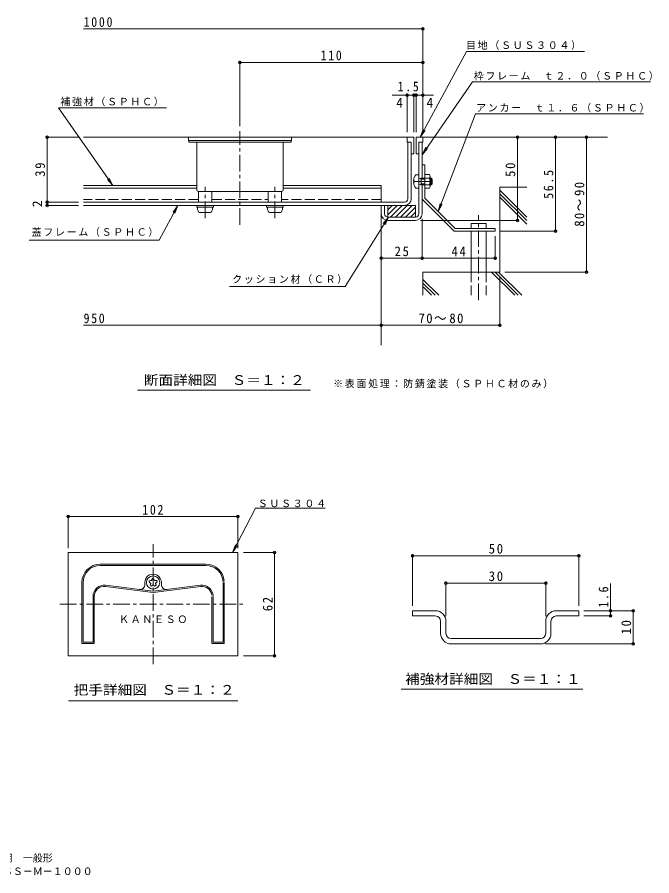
# Model space of a CAD drawing. Units: millimetres on the paper, enlarged 10 times, with parts at other scales. Extents: x -1759 to 1848, y -1364 to 1218.
# Drawn here: x -60 to 1848, y -1364 to 1218 of the extents above; entities that cross this region are included whole.
import ezdxf
from ezdxf.enums import TextEntityAlignment as Align

# ---------------------------------------------------------------- set-up
doc = ezdxf.new("R2010")
doc.units = ezdxf.units.MM
doc.header["$LTSCALE"] = 10
doc.header["$PDMODE"] = 32
doc.header["$PDSIZE"] = 8
doc.linetypes.add('CHAIN1', pattern=[8, 5, -1, 1, -1])
doc.linetypes.add('DASHED3', pattern=[4, 3, -1])
for name, color, linetype, lineweight in [('D-1_ピット', 2, 'Continuous', 9), ('D-2_蓋', 3, 'Continuous', 9), ('D-3_受枠', 4, 'Continuous', 9), ('D-4_寸法', 7, 'Continuous', 9), ('D-6_躯体', 6, 'Continuous', 5), ('F-0_F-0ﾚｲﾔ', 7, 'Continuous', 9), ('F-4_F-4ﾚｲﾔ', 7, 'Continuous', 9), ('F-F_F-Fﾚｲﾔ', 7, 'Continuous', 9)]:
    doc.layers.add(name, color=color, linetype=linetype, lineweight=lineweight)
doc.layers.add('F-5_F-5ﾚｲﾔ', color=7, linetype='Continuous')
doc.styles.add('ＭＳ ゴシック', font='')
doc.styles.get('ＭＳ ゴシック').set_extended_font_data('MS Gothic')

msp = doc.modelspace()

# ---------------------------------------------------------------- linework, layer by layer
at = {"layer": 'D-1_ピット'}
for p, q in [((454.95, 846.64), (454.95, 856.64)), ((764.95, 846.64), (764.95, 856.64)), ((1139.95, 856.64), (1139.95, 806.64)), ((1139.95, 856.64), (1159.95, 856.64)), ((1159.95, 856.64), (1159.95, 841.64)), ((764.95, 846.64), (454.95, 846.64)), ((455.95, 846.64), (455.95, 841.64)), ((763.95, 841.64), (455.95, 841.64)), ((479.95, 699.14), (479.95, 841.64)), ((739.95, 699.14), (739.95, 841.64)), ((763.95, 846.64), (763.95, 841.64)), ((1147.45, 841.64), (1159.95, 841.64)), ((1147.45, 841.64), (1147.45, 626.64)), ((1157.45, 841.64), (1157.45, 734.14)), ((1139.95, 806.64), (1147.45, 806.64)), ((1157.45, 774.14), (1165.45, 774.14)), ((1165.45, 774.14), (1165.45, 674.14)), ((1132.05, 726.64), (1134.05, 726.64)), ((1134.05, 721.64), (1134.05, 726.64)), ((1138.83, 744.14), (1147.45, 744.14)), ((1154.45, 731.14), (1147.94, 735.03)), ((1154.45, 734.14), (1151.9, 732.66)), ((1154.45, 734.14), (1165.45, 734.14)), ((1154.45, 731.14), (1165.45, 731.14)), ((1179.57, 744.39), (1165.45, 744.39)), ((1179.57, 734.29), (1165.45, 734.29)), ((1181.45, 739.34), (1181.45, 708.94)), ((1181.45, 734.14), (1184.45, 734.14)), ((1181.45, 731.14), (1187.45, 731.14)), ((1184.45, 714.14), (1184.45, 734.14)), ((1187.45, 731.14), (1184.45, 734.14)), ((139.59, 711.64), (479.95, 711.64)), ((139.59, 703.64), (479.95, 703.64)), ((739.95, 711.64), (1034.95, 711.64)), ((739.95, 703.64), (1034.95, 703.64)), ((1034.95, 661.64), (1034.95, 711.64)), ((1132.05, 721.64), (1134.05, 721.64)), ((1147.45, 704.14), (1138.83, 704.14)), ((1154.45, 717.14), (1147.94, 713.25)), ((1154.45, 717.14), (1165.45, 717.14)), ((1154.45, 714.14), (1165.45, 714.14)), ((1157.45, 714.14), (1157.45, 626.64)), ((1179.57, 713.99), (1165.45, 713.99)), ((1179.57, 703.89), (1165.45, 703.89)), ((1181.45, 717.14), (1187.45, 717.14)), ((1181.45, 714.14), (1184.45, 714.14)), ((484.95, 661.64), (484.95, 694.14)), ((734.95, 694.14), (484.95, 694.14)), ((524.95, 661.64), (524.95, 694.14)), ((694.95, 661.64), (694.95, 694.14)), ((734.95, 661.64), (734.95, 694.14)), ((1165.45, 674.14), (1257.45, 582.14)), ((479.95, 646.64), (479.95, 651.64)), ((529.95, 646.64), (479.95, 646.64)), ((482.45, 640.14), (482.45, 646.64)), ((527.45, 640.14), (527.45, 646.64)), ((529.95, 646.64), (529.95, 651.64)), ((689.95, 646.64), (689.95, 651.64)), ((689.95, 646.64), (739.95, 646.64)), ((692.45, 640.14), (692.45, 646.64)), ((737.45, 640.14), (737.45, 646.64)), ((739.95, 646.64), (739.95, 651.64)), ((1034.95, 626.64), (1034.95, 651.64)), ((1034.95, 651.64), (1044.95, 651.64)), ((1044.95, 626.64), (1044.95, 651.64)), ((1157.45, 670.82), (1254.14, 574.14)), ((517.45, 630.14), (492.45, 630.14)), ((702.45, 630.14), (727.45, 630.14)), ((1054.95, 616.64), (1137.45, 616.64)), ((1054.95, 606.64), (1137.45, 606.64)), ((1254.14, 574.14), (1377.45, 574.14)), ((1257.45, 582.14), (1377.45, 582.14)), ((1377.45, 582.14), (1377.45, 574.14))]:
    msp.add_line(p, q, dxfattribs=at)
at = {"layer": 'D-1_ピット', "linetype": 'CHAIN1'}
for p, q in [((609.95, 593.77), (609.95, 875.18)), ((1131.61, 724.14), (1192.02, 724.14)), ((504.95, 613.97), (504.95, 708.17)), ((714.95, 613.97), (714.95, 708.17))]:
    msp.add_line(p, q, dxfattribs=at)
at = {"layer": 'D-1_ピット', "linetype": 'DASHED3'}
for p, q in [((484.95, 669.64), (139.59, 669.64)), ((524.95, 669.64), (694.95, 669.64)), ((1034.95, 669.64), (734.95, 669.64))]:
    msp.add_line(p, q, dxfattribs=at)
at = {"layer": 'D-1_ピット'}
for points in [[(1154.45, 734.14), (1154.45, 714.14), (1151.9, 715.61)], [(1187.45, 731.14), (1187.45, 717.14), (1184.45, 714.14)]]:
    msp.add_lwpolyline(points, dxfattribs=at)
for centre, radius, start, end in [((1164.45, 724.14), 32.5, 142.02013, 175.58826), ((1148.45, 735.89), 1, 180, 239.14018), ((1173.71, 739.34), 7.74, 319.24529, 40.75453), ((1153.08, 724.14), 28.37, 339.04448, 20.95552), ((484.95, 699.14), 5, 180, 270), ((734.95, 699.14), 5, 270, 0), ((1164.45, 724.14), 32.5, 184.41174, 217.97987), ((1148.45, 712.39), 1, 120.85982, 180), ((1173.71, 708.94), 7.74, 319.24486, 40.75514), ((492.45, 640.14), 10, 180, 270), ((517.45, 640.14), 10, 270, 0), ((702.45, 640.14), 10, 180, 270), ((727.45, 640.14), 10, 270, 0), ((1054.95, 626.64), 20, 180, 270), ((1054.95, 626.64), 10, 180, 270), ((1137.45, 626.64), 10, 270, 0), ((1137.45, 626.64), 20, 270, 0)]:
    msp.add_arc(centre, radius, start, end, dxfattribs=at)
at = {"layer": 'D-2_蓋'}
for p, q in [((1132.45, 856.64), (139.59, 856.64)), ((1112.45, 856.64), (1112.45, 841.64)), ((1132.45, 856.64), (1132.45, 806.64)), ((1124.95, 841.64), (1112.45, 841.64)), ((1114.95, 841.64), (1114.95, 671.64)), ((1124.95, 841.64), (1124.95, 671.64)), ((1132.45, 806.64), (1124.95, 806.64)), ((1104.95, 661.64), (139.59, 661.64)), ((1104.95, 651.64), (139.59, 651.64)), ((93.65, -702.03), (93.65, -392.03)), ((93.65, -392.03), (603.65, -392.03)), ((603.65, -702.03), (603.65, -392.03)), ((189.65, -427.03), (507.65, -427.03)), ((189.65, -430.53), (507.65, -430.53)), ((134.65, -665.03), (134.65, -482.03)), ((138.15, -661.53), (138.15, -482.03)), ((205.87, -490.35), (348.65, -508.5)), ((323.65, -488.29), (323.65, -482.03)), ((340.37, -483.02), (339.01, -482.57)), ((341.37, -486.09), (340.53, -487.25)), ((342.53, -476.36), (341.17, -475.92)), ((345.15, -474.46), (345.15, -473.03)), ((347.03, -490.21), (346.19, -491.37)), ((491.42, -490.35), (348.65, -508.5)), ((350.27, -490.21), (351.11, -491.37)), ((352.15, -474.46), (352.15, -473.03)), ((354.77, -476.36), (356.13, -475.92)), ((355.93, -486.09), (356.77, -487.25)), ((356.93, -483.02), (358.29, -482.57)), ((373.65, -488.29), (373.65, -482.03)), ((559.15, -661.53), (559.15, -482.03)), ((562.65, -665.03), (562.65, -482.03)), ((205.43, -493.82), (348.65, -512.03)), ((491.87, -493.82), (348.65, -512.03)), ((525.65, -665.03), (525.65, -523.58)), ((529.15, -661.53), (529.15, -523.58)), ((562.65, -665.03), (525.65, -665.03)), ((559.15, -661.53), (529.15, -661.53)), ((93.65, -702.03), (603.65, -702.03))]:
    msp.add_line(p, q, dxfattribs=at)
at = {"layer": 'D-2_蓋', "linetype": 'CHAIN1'}
for p, q in [((348.65, -727.03), (348.65, -367.03)), ((68.65, -547.03), (628.65, -547.03))]:
    msp.add_line(p, q, dxfattribs=at)
at = {"layer": 'D-2_蓋'}
for points in [[(134.65, -665.03), (171.65, -665.03), (171.65, -523.58)], [(138.15, -661.53), (168.15, -661.53), (168.15, -523.58)]]:
    msp.add_lwpolyline(points, dxfattribs=at)
msp.add_circle((348.65, -482.03), 20, dxfattribs=at)
for centre, radius, start, end in [((1104.95, 671.64), 20, 270, 0), ((1104.95, 671.64), 10, 270, 0), ((189.65, -482.03), 55, 90, 180), ((189.65, -482.03), 51.5, 90, 179.99998), ((507.65, -482.03), 55, 4.39571, 90), ((507.65, -482.03), 51.5, 2.24512, 90), ((348.65, -482.03), 25, 359.99998, 180), ((201.65, -523.58), 33.5, 82.75548, 179.99998), ((308.65, -488.29), 15, 262.75548, 0), ((340.09, -479.25), 3.5, 71.99998, 252), ((343.36, -489.31), 3.5, 144, 324), ((339.75, -484.92), 2, 324, 72), ((343.15, -474.46), 2, 252, 0), ((348.65, -473.03), 3.5, 89.99998, 180), ((348.65, -491.38), 2, 36, 144), ((348.65, -473.03), 3.5, 0, 90), ((353.94, -489.31), 3.5, 216, 36), ((354.15, -474.46), 2, 180, 288), ((357.55, -484.92), 2, 108, 216), ((357.21, -479.25), 3.5, 17.99998, 108), ((357.21, -479.25), 3.5, 288, 18), ((388.65, -488.29), 15, 180, 277.24451), ((495.65, -523.58), 33.5, 2.83487, 97.24451), ((201.65, -523.58), 30, 82.75548, 180), ((495.65, -523.58), 30, 7.01646, 97.24451)]:
    msp.add_arc(centre, radius, start, end, dxfattribs=at)
at = {"layer": 'D-3_受枠'}
for p, q in [((1054.95, 623.96), (1082.63, 651.64)), ((1054.95, 638.96), (1067.63, 651.64)), ((1054.95, 616.64), (1054.95, 651.64)), ((1062.63, 616.64), (1097.63, 651.64)), ((1077.63, 616.64), (1112.63, 651.64)), ((1092.63, 616.64), (1127.63, 651.64)), ((1104.95, 651.64), (1137.45, 651.64)), ((1107.63, 616.64), (1137.45, 646.46)), ((1137.45, 616.64), (1137.45, 651.64)), ((1122.63, 616.64), (1137.45, 631.46))]:
    msp.add_line(p, q, dxfattribs=at)
at = {"layer": 'D-4_寸法'}
for p, q in [((139.59, 1182.44), (1159.95, 1182.44)), ((1159.95, 871.64), (1159.95, 1187.44)), ((1290.74, 1114.68), (1151.93, 856.64)), ((1290.74, 1114.68), (1645.74, 1114.68)), ((609.95, 890.18), (609.95, 1086.85)), ((609.95, 1081.85), (1159.95, 1081.85)), ((1309.24, 1023.26), (1157.45, 804.38)), ((1309.24, 1023.26), (1844.24, 1023.26)), ((1132.45, 983.36), (1067.89, 983.36)), ((1112.45, 871.64), (1112.45, 988.36)), ((1132.45, 871.64), (1132.45, 988.36)), ((1139.95, 983.36), (1132.45, 983.36)), ((1139.95, 871.64), (1139.95, 988.36)), ((1192.34, 983.36), (1139.95, 983.36)), ((64.12, 944.89), (389.12, 944.89)), ((64.12, 944.89), (227.96, 711.64)), ((1317.94, 927.48), (1206.4, 633.19)), ((1317.94, 927.48), (1822.94, 927.48)), ((1151.93, 856.64), (1160.8, 880.01)), ((124.59, 856.64), (24.77, 856.64)), ((29.77, 661.64), (29.77, 856.64)), ((1151.93, 856.64), (1166.54, 876.92)), ((1444.12, 606.64), (1444.12, 856.64)), ((1459.12, 856.64), (1449.12, 856.64)), ((1558.7, 574.14), (1558.7, 856.64)), ((1573.7, 856.64), (1563.7, 856.64)), ((1651.66, 451.25), (1651.66, 856.64)), ((1666.66, 856.64), (1656.66, 856.64)), ((1157.45, 804.38), (1168.89, 826.6)), ((1157.45, 804.38), (1174.26, 822.88)), ((227.96, 711.64), (211.04, 730.05)), ((227.96, 711.64), (216.38, 733.8)), ((124.59, 661.64), (24.77, 661.64)), ((124.59, 651.64), (24.77, 651.64)), ((29.77, 651.64), (29.77, 661.64)), ((367.3, 547.83), (423.32, 651.64)), ((423.32, 651.64), (408.68, 631.38)), ((423.32, 651.64), (414.42, 628.28)), ((1206.4, 633.19), (1212.13, 657.52)), ((1206.4, 633.19), (1218.23, 655.21)), ((926.71, 408.52), (1056.7, 616.64)), ((1056.7, 616.64), (1040.81, 597.35)), ((1056.7, 616.64), (1046.34, 593.89)), ((1152.45, 606.64), (1449.12, 606.64)), ((1157.45, 611.64), (1157.45, 487.97)), ((1392.45, 574.14), (1563.7, 574.14)), ((367.3, 547.83), (-24.04, 547.83)), ((1377.45, 559.14), (1377.45, 487.97)), ((1034.95, 492.97), (1157.45, 492.97)), ((1157.45, 492.97), (1377.45, 492.97)), ((1034.95, 477.97), (1034.95, 487.97)), ((1406.65, 451.25), (1656.66, 451.25)), ((1391.65, 436.25), (1391.65, 286.43)), ((926.71, 408.52), (578.84, 408.52)), ((1034.95, 291.43), (139.59, 291.43)), ((1391.65, 291.43), (1034.95, 291.43)), ((1034.95, 276.43), (1034.95, 286.43)), ((301.53, 96.34), (822.21, 96.34)), ((93.65, -378.63), (93.65, -280.27)), ((93.65, -283.27), (603.65, -283.27)), ((656.4, -258.85), (587.52, -392.03)), ((603.65, -378.63), (603.65, -280.27)), ((656.4, -258.85), (866.21, -258.85)), ((587.52, -392.03), (596, -368.51)), ((587.52, -392.03), (601.8, -371.51)), ((620.38, -392.03), (716.3, -392.03)), ((713.3, -702.03), (713.3, -392.03)), ((620.38, -702.03), (716.3, -702.03)), ((93.86, -838.28), (603.44, -838.28))]:
    msp.add_line(p, q, dxfattribs=at)
for p in [(1159.95, 1182.44), (609.95, 1081.85), (1159.95, 1081.85), (1112.45, 983.36), (1132.45, 983.36), (1139.95, 983.36), (1159.95, 983.36), (29.77, 856.64), (1444.12, 856.64), (1558.7, 856.64), (1651.66, 856.64), (29.77, 661.64), (29.77, 651.64), (1444.12, 606.64), (1558.7, 574.14), (1034.95, 492.97), (1157.45, 492.97), (1377.45, 492.97), (1651.66, 451.25), (1034.95, 291.43), (1391.65, 291.43), (93.65, -283.27), (603.65, -283.27), (713.3, -392.03), (713.3, -702.03)]:
    msp.add_point(p, dxfattribs=at)
at = {"layer": 'D-6_躯体'}
for p, q in [((1159.95, 856.64), (1715.18, 856.64)), ((1472.45, 706.64), (1391.65, 706.64)), ((1391.65, 697.44), (1472.45, 616.64)), ((1391.65, 686.83), (1472.45, 606.03)), ((1391.65, 676.22), (1472.45, 595.43)), ((1034.95, 231.43), (1034.95, 626.64)), ((1304.95, 597.14), (1349.95, 597.14)), ((1304.95, 582.14), (1304.95, 597.14)), ((1349.95, 582.14), (1349.95, 597.14)), ((1304.95, 451.25), (1304.95, 574.14)), ((1349.95, 451.25), (1349.95, 574.14)), ((1159.95, 381.64), (1159.95, 451.25)), ((1366.62, 451.25), (1436.24, 381.64)), ((1377.23, 451.25), (1446.84, 381.64)), ((1387.84, 451.25), (1457.45, 381.64)), ((1159.95, 429.14), (1207.45, 381.64)), ((1159.95, 418.53), (1196.84, 381.64)), ((1159.95, 407.93), (1186.24, 381.64))]:
    msp.add_line(p, q, dxfattribs=at)
at = {"layer": 'D-6_躯体', "linetype": 'CHAIN1'}
msp.add_line((1327.45, 366.91), (1327.45, 622.61), dxfattribs=at)
at = {"layer": 'D-6_躯体', "linetype": 'DASHED3'}
for p, q in [((1304.95, 451.25), (1304.95, 381.81)), ((1349.95, 451.25), (1349.95, 381.81))]:
    msp.add_line(p, q, dxfattribs=at)
at = {"layer": 'D-6_躯体'}
msp.add_lwpolyline([(1159.95, 451.25), (1391.65, 451.25), (1391.65, 706.64)], dxfattribs=at)
at = {"layer": 'F-0_F-0ﾚｲﾔ'}
for p, q in [((1129.22, -566.68), (1129.22, -582.68)), ((1129.22, -566.68), (1197.22, -566.68)), ((1561.22, -566.68), (1629.22, -566.68)), ((1629.22, -566.68), (1629.22, -582.68)), ((1129.22, -582.68), (1197.22, -582.68)), ((1561.22, -582.68), (1629.22, -582.68)), ((1213.22, -634.68), (1213.22, -598.68)), ((1229.22, -634.68), (1229.22, -598.68)), ((1529.22, -634.68), (1529.22, -598.68)), ((1545.22, -634.68), (1545.22, -598.68)), ((1245.22, -650.68), (1513.22, -650.68)), ((1245.22, -666.68), (1513.22, -666.68))]:
    msp.add_line(p, q, dxfattribs=at)
for centre, radius, start, end in [((1197.22, -598.68), 32, 0, 90), ((1561.22, -598.68), 32, 90, 180), ((1197.22, -598.68), 16, 0, 90), ((1561.22, -598.68), 16, 90, 180), ((1245.22, -634.68), 32, 180, 270), ((1245.22, -634.68), 16, 180, 270), ((1513.22, -634.68), 16, 270, 0), ((1513.22, -634.68), 32, 270, 0)]:
    msp.add_arc(centre, radius, start, end, dxfattribs=at)
at = {"layer": 'F-4_F-4ﾚｲﾔ'}
for p, q in [((1129.22, -551.68), (1129.22, -396.51)), ((1129.22, -401.51), (1629.22, -401.51)), ((1629.22, -551.68), (1629.22, -396.51)), ((1229.22, -583.68), (1229.22, -479.06)), ((1229.22, -484.06), (1529.22, -484.06)), ((1529.22, -583.68), (1529.22, -479.06)), ((1724, -582.68), (1724, -484.7)), ((1644.22, -566.68), (1797.46, -566.68)), ((1792.46, -666.68), (1792.46, -566.68)), ((1644.22, -582.68), (1729, -582.68)), ((1528.22, -666.68), (1797.46, -666.68))]:
    msp.add_line(p, q, dxfattribs=at)
for p in [(1129.22, -401.51), (1629.22, -401.51), (1229.22, -484.06), (1529.22, -484.06), (1724, -566.68), (1792.46, -566.68), (1724, -582.68), (1792.46, -666.68)]:
    msp.add_point(p, dxfattribs=at)
at = {"layer": 'F-F_F-Fﾚｲﾔ'}
msp.add_line((1095.13, -802.64), (1640.94, -802.64), dxfattribs=at)

# ---------------------------------------------------------------- texts
at = {"layer": 'D-4_寸法', "color": 2, "style": 'ＭＳ ゴシック'}
for p in [(1080.11, 937.36), (1171.07, 937.36)]:
    msp.add_text('4', height=29.33, dxfattribs=at).set_placement(p, align=Align.BOTTOM_LEFT)
msp.add_text('2', height=29.33, rotation=90, dxfattribs=at).set_placement((23.77, 646.64), align=Align.BOTTOM_LEFT)
at = {"layer": 'D-4_寸法', "color": 2, "style": 'ＭＳ ゴシック', "width": 1.1}
for s, p in [('断面詳細図\u3000Ｓ＝１：２', (320.81, 103.31)), ('把手詳細図\u3000Ｓ＝１：２', (109.84, -828.23))]:
    msp.add_text(s, height=29.33, dxfattribs=at).set_placement(p, align=Align.BOTTOM_LEFT)
at = {"layer": 'D-4_寸法', "color": 2, "char_height": 29.33, "attachment_point": 7, "style": 'ＭＳ ゴシック'}
for s, insert in [('\\T1.28;\\W0.9;1000', (139.59, 1188.44)), ('\\T1.27;\\W0.9;110', (852.45, 1087.85)), ('\\T1.27;\\W0.9;1.5', (1084.02, 994.51)), ('\\T1.27;\\W0.95;25', (1074.95, 498.97)), ('\\T1.27;\\W0.95;44', (1246.2, 498.97)), ('\\T1.27;\\W0.9;950', (139.59, 297.43)), ('\\T1.22;\\W0.95;70～80', (1147.05, 297.43)), ('\\T1.27;\\W0.9;102', (316.15, -278.27))]:
    msp.add_mtext(s, dxfattribs=dict(at, insert=insert))
at = {"layer": 'D-4_寸法', "char_height": 21.99, "attachment_point": 7, "style": 'ＭＳ ゴシック'}
for s, insert in [('\\T1.17;目地（ＳＵＳ３０４）', (1289.84, 1119.48)), ('\\T1.17;枠フレーム\u3000ｔ２．０（ＳＰＨＣ）', (1312.9, 1027.27)), ('\\T1.17;補強材（ＳＰＨＣ）', (69.9, 949.81)), ('\\T1.17;アンカー\u3000ｔ１．６（ＳＰＨＣ）', (1320.28, 931.37)), ('\\T1.17;蓋フレーム（ＳＰＨＣ）', (-16.66, 557.77)), ('\\T1.17;クッション材（ＣＲ）', (586.47, 416.16)), ('\\T1.17;※表面処理：防錆塗装（ＳＰＨＣ材のみ）', (890.11, 101.9)), ('\\T1.17;ＳＵＳ３０４', (663.35, -255.82)), ('\\T1.17;ＫＡＮＥＳＯ', (246.15, -604.12))]:
    msp.add_mtext(s, dxfattribs=dict(at, insert=insert))
at = {"layer": 'D-4_寸法', "color": 2, "char_height": 29.33, "attachment_point": 7, "rotation": 90, "style": 'ＭＳ ゴシック'}
for s, insert in [('\\T1.27;\\W0.95;39', (23.77, 737.89)), ('\\T1.27;\\W0.95;50', (1438.12, 737.54)), ('\\T1.28;\\W0.9;56.5', (1552.7, 671.64)), ('\\T1.22;\\W0.95;80～90', (1645.66, 587.69)), ('\\T1.27;\\W0.95;62', (708.3, -568.28))]:
    msp.add_mtext(s, dxfattribs=dict(at, insert=insert))
at = {"layer": 'F-4_F-4ﾚｲﾔ', "color": 2, "char_height": 29.33, "attachment_point": 7, "style": 'ＭＳ ゴシック'}
for s, insert in [('\\T1.27;\\W0.95;50', (1357.97, -395.51)), ('\\T1.27;\\W0.95;30', (1357.97, -478.06))]:
    msp.add_mtext(s, dxfattribs=dict(at, insert=insert))
at = {"layer": 'F-4_F-4ﾚｲﾔ', "color": 2, "char_height": 29.33, "attachment_point": 7, "rotation": 90, "style": 'ＭＳ ゴシック'}
for s, insert in [('\\T1.27;\\W0.9;1.6', (1718, -557.4)), ('\\T1.27;\\W0.95;10', (1786.46, -637.93))]:
    msp.add_mtext(s, dxfattribs=dict(at, insert=insert))
at = {"layer": 'F-5_F-5ﾚｲﾔ', "style": 'ＭＳ ゴシック'}
for s, p in [('フロアーハッチ\u3000充填用（充填深さ：29mm）\u3000屋内用\u3000一般形', (-792.95, -1328.1)), ('スチール製\u3000ステンレス目地\u3000把手ロック式\u3000ＭＴＳＳ－Ｍ－１０００', (-792.95, -1368.1))]:
    msp.add_text(s, height=21.99, dxfattribs=at).set_placement(p, align=Align.BOTTOM_LEFT)
at = {"layer": 'F-F_F-Fﾚｲﾔ', "color": 2, "style": 'ＭＳ ゴシック', "width": 1.1}
msp.add_text('補強材詳細図\u3000Ｓ＝１：１', height=29.33, dxfattribs=at).set_placement((1106.56, -795.55), align=Align.BOTTOM_LEFT)

doc.saveas('drawing.dxf')
